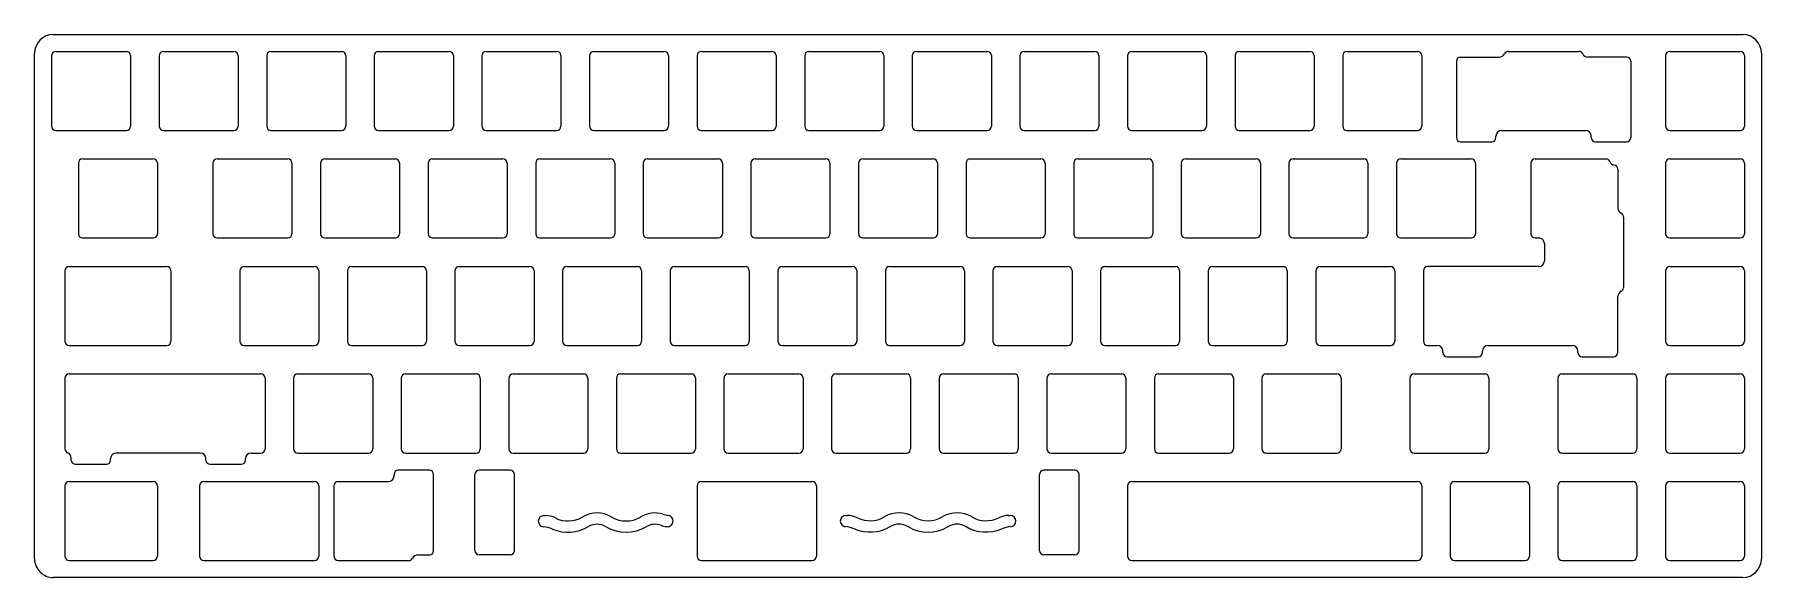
# Model space of a CAD drawing. Header units: millimetres. Extents: x 13 to 319, y 11 to 107.
import ezdxf

# ---------------------------------------------------------------- set-up
doc = ezdxf.new("R2010")
doc.units = ezdxf.units.MM

# ---------------------------------------------------------------- blocks, each defined once
blk = doc.blocks.new('discipline-plate-base')
for p, q in [((3.275, -2.525), (15.775, -2.525)), ((22.325, -2.525), (34.825, -2.525)), ((41.375, -2.525), (53.875, -2.525)), ((60.425, -2.525), (72.925, -2.525)), ((79.475, -2.525), (91.975, -2.525)), ((98.525, -2.525), (111.025, -2.525)), ((117.575, -2.525), (130.075, -2.525)), ((136.625, -2.525), (149.125, -2.525)), ((155.675, -2.525), (168.175, -2.525)), ((174.725, -2.525), (187.225, -2.525)), ((193.775, -2.525), (206.275, -2.525)), ((212.825, -2.525), (225.325, -2.525)), ((231.875, -2.525), (244.375, -2.525)), ((260.45, -2.525), (272.95, -2.525)), ((289.025, -2.525), (301.525, -2.525)), ((2.525, -3.275), (2.525, -15.775)), ((16.525, -3.275), (16.525, -15.775)), ((21.575, -3.275), (21.575, -15.775)), ((35.575, -3.275), (35.575, -15.775)), ((40.625, -3.275), (40.625, -15.775)), ((54.625, -3.275), (54.625, -15.775)), ((59.675, -3.275), (59.675, -15.775)), ((73.675, -3.275), (73.675, -15.775)), ((78.725, -3.275), (78.725, -15.775)), ((92.725, -3.275), (92.725, -15.775)), ((97.775, -3.275), (97.775, -15.775)), ((111.775, -3.275), (111.775, -15.775)), ((116.825, -3.275), (116.825, -15.775)), ((130.825, -3.275), (130.825, -15.775)), ((135.875, -3.275), (135.875, -15.775)), ((149.875, -3.275), (149.875, -15.775)), ((154.925, -3.275), (154.925, -15.775)), ((168.925, -3.275), (168.925, -15.775)), ((173.975, -3.275), (173.975, -15.775)), ((187.975, -3.275), (187.975, -15.775)), ((193.025, -3.275), (193.025, -15.775)), ((207.025, -3.275), (207.025, -15.775)), ((212.075, -3.275), (212.075, -15.775)), ((226.075, -3.275), (226.075, -15.775)), ((231.125, -3.275), (231.125, -15.775)), ((245.125, -3.275), (245.125, -15.775)), ((251.262, -4.275), (251.262, -17.775)), ((252.012, -3.525), (258.86886, -3.525)), ((281.388, -3.525), (274.53114, -3.525)), ((282.138, -4.275), (282.138, -17.775)), ((288.275, -3.275), (288.275, -15.775)), ((302.275, -3.275), (302.275, -15.775)), ((3.275, -16.525), (15.775, -16.525)), ((22.325, -16.525), (34.825, -16.525)), ((41.375, -16.525), (53.875, -16.525)), ((60.425, -16.525), (72.925, -16.525)), ((79.475, -16.525), (91.975, -16.525)), ((98.525, -16.525), (111.025, -16.525)), ((117.575, -16.525), (130.075, -16.525)), ((136.625, -16.525), (149.125, -16.525)), ((155.675, -16.525), (168.175, -16.525)), ((174.725, -16.525), (187.225, -16.525)), ((193.775, -16.525), (206.275, -16.525)), ((212.825, -16.525), (225.325, -16.525)), ((231.875, -16.525), (244.375, -16.525)), ((258.262, -17.775), (258.262, -17.525)), ((259.262, -16.525), (274.138, -16.525)), ((275.138, -17.775), (275.138, -17.525)), ((289.025, -16.525), (301.525, -16.525)), ((252.012, -18.525), (257.512, -18.525)), ((275.888, -18.525), (281.388, -18.525)), ((7.2875, -22.325), (7.2875, -34.825)), ((8.0375, -21.575), (20.5375, -21.575)), ((21.2875, -22.325), (21.2875, -34.825)), ((31.1, -22.325), (31.1, -34.825)), ((31.85, -21.575), (44.35, -21.575)), ((45.1, -22.325), (45.1, -34.825)), ((50.15, -22.325), (50.15, -34.825)), ((50.9, -21.575), (63.4, -21.575)), ((64.15, -22.325), (64.15, -34.825)), ((69.2, -22.325), (69.2, -34.825)), ((69.95, -21.575), (82.45, -21.575)), ((83.2, -22.325), (83.2, -34.825)), ((88.25, -22.325), (88.25, -34.825)), ((89, -21.575), (101.5, -21.575)), ((102.25, -22.325), (102.25, -34.825)), ((107.3, -22.325), (107.3, -34.825)), ((108.05, -21.575), (120.55, -21.575)), ((121.3, -22.325), (121.3, -34.825)), ((126.35, -22.325), (126.35, -34.825)), ((127.1, -21.575), (139.6, -21.575)), ((140.35, -22.325), (140.35, -34.825)), ((145.4, -22.325), (145.4, -34.825)), ((146.15, -21.575), (158.65, -21.575)), ((159.4, -22.325), (159.4, -34.825)), ((164.45, -22.325), (164.45, -34.825)), ((165.2, -21.575), (177.7, -21.575)), ((178.45, -22.325), (178.45, -34.825)), ((183.5, -22.325), (183.5, -34.825)), ((184.25, -21.575), (196.75, -21.575)), ((197.5, -22.325), (197.5, -34.825)), ((202.55, -22.325), (202.55, -34.825)), ((203.3, -21.575), (215.8, -21.575)), ((216.55, -22.325), (216.55, -34.825)), ((221.6, -22.325), (221.6, -34.825)), ((222.35, -21.575), (234.85, -21.575)), ((235.6, -22.325), (235.6, -34.825)), ((240.65, -22.325), (240.65, -34.825)), ((241.4, -21.575), (253.9, -21.575)), ((254.65, -22.325), (254.65, -34.825)), ((264.4625, -22.325), (264.4625, -34.825)), ((265.2125, -21.575), (277.7125, -21.575)), ((279.84375, -23.412), (279.84375, -30.26886)), ((288.275, -22.325), (288.275, -34.825)), ((289.025, -21.575), (301.525, -21.575)), ((302.275, -22.325), (302.275, -34.825)), ((280.84375, -31.85), (280.84375, -44.35)), ((8.0375, -35.575), (20.5375, -35.575)), ((31.85, -35.575), (44.35, -35.575)), ((50.9, -35.575), (63.4, -35.575)), ((69.95, -35.575), (82.45, -35.575)), ((89, -35.575), (101.5, -35.575)), ((108.05, -35.575), (120.55, -35.575)), ((127.1, -35.575), (139.6, -35.575)), ((146.15, -35.575), (158.65, -35.575)), ((165.2, -35.575), (177.7, -35.575)), ((184.25, -35.575), (196.75, -35.575)), ((203.3, -35.575), (215.8, -35.575)), ((222.35, -35.575), (234.85, -35.575)), ((241.4, -35.575), (253.9, -35.575)), ((265.2125, -35.575), (265.84375, -35.575)), ((266.84375, -36.575), (266.84375, -39.625)), ((289.025, -35.575), (301.525, -35.575)), ((4.90625, -41.375), (4.90625, -53.875)), ((5.65625, -40.625), (22.91875, -40.625)), ((23.66875, -41.375), (23.66875, -53.875)), ((35.8625, -41.375), (35.8625, -53.875)), ((36.6125, -40.625), (49.1125, -40.625)), ((49.8625, -41.375), (49.8625, -53.875)), ((54.9125, -41.375), (54.9125, -53.875)), ((55.6625, -40.625), (68.1625, -40.625)), ((68.9125, -41.375), (68.9125, -53.875)), ((73.9625, -41.375), (73.9625, -53.875)), ((74.7125, -40.625), (87.2125, -40.625)), ((87.9625, -41.375), (87.9625, -53.875)), ((93.0125, -41.375), (93.0125, -53.875)), ((93.7625, -40.625), (106.2625, -40.625)), ((107.0125, -41.375), (107.0125, -53.875)), ((112.0625, -41.375), (112.0625, -53.875)), ((112.8125, -40.625), (125.3125, -40.625)), ((126.0625, -41.375), (126.0625, -53.875)), ((131.1125, -41.375), (131.1125, -53.875)), ((131.8625, -40.625), (144.3625, -40.625)), ((145.1125, -41.375), (145.1125, -53.875)), ((150.1625, -41.375), (150.1625, -53.875)), ((150.9125, -40.625), (163.4125, -40.625)), ((164.1625, -41.375), (164.1625, -53.875)), ((169.2125, -41.375), (169.2125, -53.875)), ((169.9625, -40.625), (182.4625, -40.625)), ((183.2125, -41.375), (183.2125, -53.875)), ((188.2625, -41.375), (188.2625, -53.875)), ((189.0125, -40.625), (201.5125, -40.625)), ((202.2625, -41.375), (202.2625, -53.875)), ((207.3125, -41.375), (207.3125, -53.875)), ((208.0625, -40.625), (220.5625, -40.625)), ((221.3125, -41.375), (221.3125, -53.875)), ((226.3625, -41.375), (226.3625, -53.875)), ((227.1125, -40.625), (239.6125, -40.625)), ((240.3625, -41.375), (240.3625, -53.875)), ((245.4125, -41.375), (245.4125, -53.875)), ((265.84375, -40.625), (246.1625, -40.625)), ((288.275, -41.375), (288.275, -53.875)), ((289.025, -40.625), (301.525, -40.625)), ((302.275, -41.375), (302.275, -53.875)), ((279.84375, -55.875), (279.84375, -45.93114)), ((5.65625, -54.625), (22.91875, -54.625)), ((36.6125, -54.625), (49.1125, -54.625)), ((55.6625, -54.625), (68.1625, -54.625)), ((74.7125, -54.625), (87.2125, -54.625)), ((93.7625, -54.625), (106.2625, -54.625)), ((112.8125, -54.625), (125.3125, -54.625)), ((131.8625, -54.625), (144.3625, -54.625)), ((150.9125, -54.625), (163.4125, -54.625)), ((169.9625, -54.625), (182.4625, -54.625)), ((189.0125, -54.625), (201.5125, -54.625)), ((208.0625, -54.625), (220.5625, -54.625)), ((227.1125, -54.625), (239.6125, -54.625)), ((246.1625, -54.625), (247.88075, -54.625)), ((256.88075, -54.625), (271.75675, -54.625)), ((289.025, -54.625), (301.525, -54.625)), ((248.88075, -55.875), (248.88075, -55.625)), ((249.63075, -56.625), (255.13075, -56.625)), ((255.88075, -55.875), (255.88075, -55.625)), ((272.75675, -55.875), (272.75675, -55.625)), ((273.50675, -56.625), (279.09375, -56.625)), ((4.90625, -60.425), (4.90625, -72.925)), ((5.65625, -59.675), (39.5875, -59.675)), ((40.3375, -60.425), (40.3375, -72.925)), ((45.3875, -60.425), (45.3875, -72.925)), ((46.1375, -59.675), (58.6375, -59.675)), ((59.3875, -60.425), (59.3875, -72.925)), ((64.4375, -60.425), (64.4375, -72.925)), ((65.1875, -59.675), (77.6875, -59.675)), ((78.4375, -60.425), (78.4375, -72.925)), ((83.4875, -60.425), (83.4875, -72.925)), ((84.2375, -59.675), (96.7375, -59.675)), ((97.4875, -60.425), (97.4875, -72.925)), ((102.5375, -60.425), (102.5375, -72.925)), ((103.2875, -59.675), (115.7875, -59.675)), ((116.5375, -60.425), (116.5375, -72.925)), ((121.5875, -60.425), (121.5875, -72.925)), ((122.3375, -59.675), (134.8375, -59.675)), ((135.5875, -60.425), (135.5875, -72.925)), ((140.6375, -60.425), (140.6375, -72.925)), ((141.3875, -59.675), (153.8875, -59.675)), ((154.6375, -60.425), (154.6375, -72.925)), ((159.6875, -60.425), (159.6875, -72.925)), ((160.4375, -59.675), (172.9375, -59.675)), ((173.6875, -60.425), (173.6875, -72.925)), ((178.7375, -60.425), (178.7375, -72.925)), ((179.4875, -59.675), (191.9875, -59.675)), ((192.7375, -60.425), (192.7375, -72.925)), ((197.7875, -60.425), (197.7875, -72.925)), ((198.5375, -59.675), (211.0375, -59.675)), ((211.7875, -60.425), (211.7875, -72.925)), ((216.8375, -60.425), (216.8375, -72.925)), ((217.5875, -59.675), (230.0875, -59.675)), ((230.8375, -60.425), (230.8375, -72.925)), ((243.03125, -60.425), (243.03125, -72.925)), ((243.78125, -59.675), (256.28125, -59.675)), ((257.03125, -60.425), (257.03125, -72.925)), ((269.225, -60.425), (269.225, -72.925)), ((269.975, -59.675), (282.475, -59.675)), ((283.225, -60.425), (283.225, -72.925)), ((288.275, -60.425), (288.275, -72.925)), ((289.025, -59.675), (301.525, -59.675)), ((302.275, -60.425), (302.275, -72.925)), ((5.99325, -74.925), (5.99325, -74.54455)), ((6.74325, -75.675), (12.24325, -75.675)), ((12.99325, -74.925), (12.99325, -74.675)), ((28.86925, -73.675), (13.99325, -73.675)), ((29.86925, -74.925), (29.86925, -74.675)), ((30.61925, -75.675), (36.11925, -75.675)), ((36.86925, -74.925), (36.86925, -74.675)), ((37.86925, -73.675), (39.5875, -73.675)), ((46.1375, -73.675), (58.6375, -73.675)), ((65.1875, -73.675), (77.6875, -73.675)), ((84.2375, -73.675), (96.7375, -73.675)), ((103.2875, -73.675), (115.7875, -73.675)), ((122.3375, -73.675), (134.8375, -73.675)), ((141.3875, -73.675), (153.8875, -73.675)), ((160.4375, -73.675), (172.9375, -73.675)), ((179.4875, -73.675), (191.9875, -73.675)), ((198.5375, -73.675), (211.0375, -73.675)), ((217.5875, -73.675), (230.0875, -73.675)), ((243.78125, -73.675), (256.28125, -73.675)), ((269.975, -73.675), (282.475, -73.675)), ((289.025, -73.675), (301.525, -73.675)), ((4.90625, -79.475), (4.90625, -91.975)), ((5.65625, -78.725), (20.5375, -78.725)), ((21.2875, -79.475), (21.2875, -91.975)), ((28.71875, -79.475), (28.71875, -91.975)), ((29.46875, -78.725), (49.1125, -78.725)), ((49.8625, -79.475), (49.8625, -91.975)), ((52.53125, -79.475), (52.53125, -91.975)), ((53.28125, -78.725), (62.175, -78.725)), ((63.175, -77.725), (63.175, -77.475)), ((69.425, -76.725), (63.925, -76.725)), ((70.175, -90.975), (70.175, -77.475)), ((77.46875, -90.975), (77.46875, -77.475)), ((83.71875, -76.725), (78.21875, -76.725)), ((84.46875, -90.975), (84.46875, -77.475)), ((116.825, -79.475), (116.825, -91.975)), ((117.575, -78.725), (137.21875, -78.725)), ((137.96875, -79.475), (137.96875, -91.975)), ((177.46875, -90.975), (177.46875, -77.475)), ((177.475, -90.975), (177.475, -77.475)), ((183.71875, -76.725), (178.21875, -76.725)), ((183.725, -76.725), (178.225, -76.725)), ((184.46875, -90.975), (184.46875, -77.475)), ((184.475, -90.975), (184.475, -77.475)), ((193.025, -79.475), (193.025, -91.975)), ((193.775, -78.725), (244.375, -78.725)), ((245.125, -79.475), (245.125, -91.975)), ((250.175, -79.475), (250.175, -91.975)), ((250.925, -78.725), (263.425, -78.725)), ((264.175, -79.475), (264.175, -91.975)), ((269.225, -79.475), (269.225, -91.975)), ((269.975, -78.725), (282.475, -78.725)), ((283.225, -79.475), (283.225, -91.975)), ((288.275, -79.475), (288.275, -91.975)), ((289.025, -78.725), (301.525, -78.725)), ((302.275, -79.475), (302.275, -91.975)), ((67.36239, -91.725), (69.425, -91.725)), ((83.71875, -91.725), (78.21875, -91.725)), ((183.71875, -91.725), (178.21875, -91.725)), ((183.725, -91.725), (178.225, -91.725)), ((5.65625, -92.725), (20.5375, -92.725)), ((29.46875, -92.725), (49.1125, -92.725)), ((53.28125, -92.725), (65.78125, -92.725)), ((117.575, -92.725), (137.21875, -92.725)), ((193.775, -92.725), (244.375, -92.725)), ((250.925, -92.725), (263.425, -92.725)), ((269.975, -92.725), (282.475, -92.725)), ((289.025, -92.725), (301.525, -92.725))]:
    blk.add_line(p, q)
for centre, radius, start, end in [((3.275, -3.275), 0.75, 90, 180), ((15.775, -3.275), 0.75, 0, 90), ((22.325, -3.275), 0.75, 90, 180), ((34.825, -3.275), 0.75, 0, 90), ((41.375, -3.275), 0.75, 90, 180), ((53.875, -3.275), 0.75, 0, 90), ((60.425, -3.275), 0.75, 90, 180), ((72.925, -3.275), 0.75, 0, 90), ((79.475, -3.275), 0.75, 90, 180), ((91.975, -3.275), 0.75, 0, 90), ((98.525, -3.275), 0.75, 90, 180), ((111.025, -3.275), 0.75, 0, 90), ((117.575, -3.275), 0.75, 90, 180), ((130.075, -3.275), 0.75, 0, 90), ((136.625, -3.275), 0.75, 90, 180), ((149.125, -3.275), 0.75, 0, 90), ((155.675, -3.275), 0.75, 90, 180), ((168.175, -3.275), 0.75, 0, 90), ((174.725, -3.275), 0.75, 90, 180), ((187.225, -3.275), 0.75, 0, 90), ((193.775, -3.275), 0.75, 90, 180), ((206.275, -3.275), 0.75, 0, 90), ((212.825, -3.275), 0.75, 90, 180), ((225.325, -3.275), 0.75, 0, 90), ((231.875, -3.275), 0.75, 90, 180), ((244.375, -3.275), 0.75, 0, 90), ((258.86886, -2.525), 1, 270, 334.6230665), ((260.45, -3.275), 0.75, 90, 154.6230665), ((272.95, -3.275), 0.75, 25.3769335, 90), ((274.53114, -2.525), 1, 205.3769335, 270), ((289.025, -3.275), 0.75, 90, 180), ((301.525, -3.275), 0.75, 0, 90), ((252.012, -4.275), 0.75, 90, 180), ((281.388, -4.275), 0.75, 0, 90), ((3.275, -15.775), 0.75, 180, 270), ((15.775, -15.775), 0.75, 270, 360), ((22.325, -15.775), 0.75, 180, 270), ((34.825, -15.775), 0.75, 270, 360), ((41.375, -15.775), 0.75, 180, 270), ((53.875, -15.775), 0.75, 270, 360), ((60.425, -15.775), 0.75, 180, 270), ((72.925, -15.775), 0.75, 270, 360), ((79.475, -15.775), 0.75, 180, 270), ((91.975, -15.775), 0.75, 270, 360), ((98.525, -15.775), 0.75, 180, 270), ((111.025, -15.775), 0.75, 270, 360), ((117.575, -15.775), 0.75, 180, 270), ((130.075, -15.775), 0.75, 270, 360), ((136.625, -15.775), 0.75, 180, 270), ((149.125, -15.775), 0.75, 270, 360), ((155.675, -15.775), 0.75, 180, 270), ((168.175, -15.775), 0.75, 270, 360), ((174.725, -15.775), 0.75, 180, 270), ((187.225, -15.775), 0.75, 270, 360), ((193.775, -15.775), 0.75, 180, 270), ((206.275, -15.775), 0.75, 270, 360), ((212.825, -15.775), 0.75, 180, 270), ((225.325, -15.775), 0.75, 270, 360), ((231.875, -15.775), 0.75, 180, 270), ((244.375, -15.775), 0.75, 270, 360), ((252.012, -17.775), 0.75, 180, 270), ((257.512, -17.775), 0.75, 270, 360), ((259.262, -17.525), 1, 90, 180), ((274.138, -17.525), 1, 0, 90), ((275.888, -17.775), 0.75, 180, 270), ((281.388, -17.775), 0.75, 270, 360), ((289.025, -15.775), 0.75, 180, 270), ((301.525, -15.775), 0.75, 270, 360), ((8.0375, -22.325), 0.75, 90, 180), ((20.5375, -22.325), 0.75, 0, 90), ((31.85, -22.325), 0.75, 90, 180), ((44.35, -22.325), 0.75, 0, 90), ((50.9, -22.325), 0.75, 90, 180), ((63.4, -22.325), 0.75, 0, 90), ((69.95, -22.325), 0.75, 90, 180), ((82.45, -22.325), 0.75, 0, 90), ((89, -22.325), 0.75, 90, 180), ((101.5, -22.325), 0.75, 0, 90), ((108.05, -22.325), 0.75, 90, 180), ((120.55, -22.325), 0.75, 0, 90), ((127.1, -22.325), 0.75, 90, 180), ((139.6, -22.325), 0.75, 0, 90), ((146.15, -22.325), 0.75, 90, 180), ((158.65, -22.325), 0.75, 0, 90), ((165.2, -22.325), 0.75, 90, 180), ((177.7, -22.325), 0.75, 0, 90), ((184.25, -22.325), 0.75, 90, 180), ((196.75, -22.325), 0.75, 0, 90), ((203.3, -22.325), 0.75, 90, 180), ((215.8, -22.325), 0.75, 0, 90), ((222.35, -22.325), 0.75, 90, 180), ((234.85, -22.325), 0.75, 0, 90), ((241.4, -22.325), 0.75, 90, 180), ((253.9, -22.325), 0.75, 0, 90), ((265.2125, -22.325), 0.75, 90, 180), ((277.7125, -22.325), 0.75, 21.653195, 90), ((279.33901, -21.67927), 1, 201.653195, 261.9435552), ((279.09375, -23.412), 0.75, 0, 81.9435552), ((289.025, -22.325), 0.75, 90, 180), ((301.525, -22.325), 0.75, 0, 90), ((280.84375, -30.26886), 1, 180, 244.6230665), ((280.09375, -31.85), 0.75, 0, 64.6230665), ((8.0375, -34.825), 0.75, 180, 270), ((20.5375, -34.825), 0.75, 270, 360), ((31.85, -34.825), 0.75, 180, 270), ((44.35, -34.825), 0.75, 270, 360), ((50.9, -34.825), 0.75, 180, 270), ((63.4, -34.825), 0.75, 270, 360), ((69.95, -34.825), 0.75, 180, 270), ((82.45, -34.825), 0.75, 270, 360), ((89, -34.825), 0.75, 180, 270), ((101.5, -34.825), 0.75, 270, 360), ((108.05, -34.825), 0.75, 180, 270), ((120.55, -34.825), 0.75, 270, 360), ((127.1, -34.825), 0.75, 180, 270), ((139.6, -34.825), 0.75, 270, 360), ((146.15, -34.825), 0.75, 180, 270), ((158.65, -34.825), 0.75, 270, 360), ((165.2, -34.825), 0.75, 180, 270), ((177.7, -34.825), 0.75, 270, 360), ((184.25, -34.825), 0.75, 180, 270), ((196.75, -34.825), 0.75, 270, 360), ((203.3, -34.825), 0.75, 180, 270), ((215.8, -34.825), 0.75, 270, 360), ((222.35, -34.825), 0.75, 180, 270), ((234.85, -34.825), 0.75, 270, 360), ((241.4, -34.825), 0.75, 180, 270), ((253.9, -34.825), 0.75, 270, 360), ((265.2125, -34.825), 0.75, 180, 270), ((265.84375, -36.575), 1, 0, 90), ((289.025, -34.825), 0.75, 180, 270), ((301.525, -34.825), 0.75, 270, 360), ((265.84375, -39.625), 1, 270, 0), ((5.65625, -41.375), 0.75, 90, 180), ((22.91875, -41.375), 0.75, 0, 90), ((36.6125, -41.375), 0.75, 90, 180), ((49.1125, -41.375), 0.75, 0, 90), ((55.6625, -41.375), 0.75, 90, 180), ((68.1625, -41.375), 0.75, 0, 90), ((74.7125, -41.375), 0.75, 90, 180), ((87.2125, -41.375), 0.75, 0, 90), ((93.7625, -41.375), 0.75, 90, 180), ((106.2625, -41.375), 0.75, 0, 90), ((112.8125, -41.375), 0.75, 90, 180), ((125.3125, -41.375), 0.75, 0, 90), ((131.8625, -41.375), 0.75, 90, 180), ((144.3625, -41.375), 0.75, 0, 90), ((150.9125, -41.375), 0.75, 90, 180), ((163.4125, -41.375), 0.75, 0, 90), ((169.9625, -41.375), 0.75, 90, 180), ((182.4625, -41.375), 0.75, 0, 90), ((189.0125, -41.375), 0.75, 90, 180), ((201.5125, -41.375), 0.75, 0, 90), ((208.0625, -41.375), 0.75, 90, 180), ((220.5625, -41.375), 0.75, 0, 90), ((227.1125, -41.375), 0.75, 90, 180), ((239.6125, -41.375), 0.75, 0, 90), ((246.1625, -41.375), 0.75, 90, 180), ((289.025, -41.375), 0.75, 90, 180), ((301.525, -41.375), 0.75, 0, 90), ((280.84375, -45.93114), 1, 115.3769335, 180), ((280.09375, -44.35), 0.75, 295.3769335, 0), ((5.65625, -53.875), 0.75, 180, 270), ((22.91875, -53.875), 0.75, 270, 360), ((36.6125, -53.875), 0.75, 180, 270), ((49.1125, -53.875), 0.75, 270, 360), ((55.6625, -53.875), 0.75, 180, 270), ((68.1625, -53.875), 0.75, 270, 360), ((74.7125, -53.875), 0.75, 180, 270), ((87.2125, -53.875), 0.75, 270, 360), ((93.7625, -53.875), 0.75, 180, 270), ((106.2625, -53.875), 0.75, 270, 360), ((112.8125, -53.875), 0.75, 180, 270), ((125.3125, -53.875), 0.75, 270, 360), ((131.8625, -53.875), 0.75, 180, 270), ((144.3625, -53.875), 0.75, 270, 360), ((150.9125, -53.875), 0.75, 180, 270), ((163.4125, -53.875), 0.75, 270, 360), ((169.9625, -53.875), 0.75, 180, 270), ((182.4625, -53.875), 0.75, 270, 360), ((189.0125, -53.875), 0.75, 180, 270), ((201.5125, -53.875), 0.75, 270, 360), ((208.0625, -53.875), 0.75, 180, 270), ((220.5625, -53.875), 0.75, 270, 360), ((227.1125, -53.875), 0.75, 180, 270), ((239.6125, -53.875), 0.75, 270, 360), ((246.1625, -53.875), 0.75, 180, 270), ((247.88075, -55.625), 1, 0, 90), ((256.88075, -55.625), 1, 90, 180), ((271.75675, -55.625), 1, 0, 90), ((289.025, -53.875), 0.75, 180, 270), ((301.525, -53.875), 0.75, 270, 360), ((249.63075, -55.875), 0.75, 180, 270), ((255.13075, -55.875), 0.75, 270, 360), ((273.50675, -55.875), 0.75, 180, 270), ((279.09375, -55.875), 0.75, 270, 0), ((5.65625, -60.425), 0.75, 90, 180), ((39.5875, -60.425), 0.75, 0, 90), ((46.1375, -60.425), 0.75, 90, 180), ((58.6375, -60.425), 0.75, 0, 90), ((65.1875, -60.425), 0.75, 90, 180), ((77.6875, -60.425), 0.75, 0, 90), ((84.2375, -60.425), 0.75, 90, 180), ((96.7375, -60.425), 0.75, 0, 90), ((103.2875, -60.425), 0.75, 90, 180), ((115.7875, -60.425), 0.75, 0, 90), ((122.3375, -60.425), 0.75, 90, 180), ((134.8375, -60.425), 0.75, 0, 90), ((141.3875, -60.425), 0.75, 90, 180), ((153.8875, -60.425), 0.75, 0, 90), ((160.4375, -60.425), 0.75, 90, 180), ((172.9375, -60.425), 0.75, 0, 90), ((179.4875, -60.425), 0.75, 90, 180), ((191.9875, -60.425), 0.75, 0, 90), ((198.5375, -60.425), 0.75, 90, 180), ((211.0375, -60.425), 0.75, 0, 90), ((217.5875, -60.425), 0.75, 90, 180), ((230.0875, -60.425), 0.75, 0, 90), ((243.78125, -60.425), 0.75, 90, 180), ((256.28125, -60.425), 0.75, 0, 90), ((269.975, -60.425), 0.75, 90, 180), ((282.475, -60.425), 0.75, 0, 90), ((289.025, -60.425), 0.75, 90, 180), ((301.525, -60.425), 0.75, 0, 90), ((5.65625, -72.925), 0.75, 180, 247.7370906), ((39.5875, -72.925), 0.75, 270, 360), ((46.1375, -72.925), 0.75, 180, 270), ((58.6375, -72.925), 0.75, 270, 360), ((65.1875, -72.925), 0.75, 180, 270), ((77.6875, -72.925), 0.75, 270, 360), ((84.2375, -72.925), 0.75, 180, 270), ((96.7375, -72.925), 0.75, 270, 360), ((103.2875, -72.925), 0.75, 180, 270), ((115.7875, -72.925), 0.75, 270, 360), ((122.3375, -72.925), 0.75, 180, 270), ((134.8375, -72.925), 0.75, 270, 360), ((141.3875, -72.925), 0.75, 180, 270), ((153.8875, -72.925), 0.75, 270, 360), ((160.4375, -72.925), 0.75, 180, 270), ((172.9375, -72.925), 0.75, 270, 360), ((179.4875, -72.925), 0.75, 180, 270), ((191.9875, -72.925), 0.75, 270, 360), ((198.5375, -72.925), 0.75, 180, 270), ((211.0375, -72.925), 0.75, 270, 360), ((217.5875, -72.925), 0.75, 180, 270), ((230.0875, -72.925), 0.75, 270, 360), ((243.78125, -72.925), 0.75, 180, 270), ((256.28125, -72.925), 0.75, 270, 360), ((269.975, -72.925), 0.75, 180, 270), ((282.475, -72.925), 0.75, 270, 360), ((289.025, -72.925), 0.75, 180, 270), ((301.525, -72.925), 0.75, 270, 360), ((4.99325, -74.54455), 1, 0, 67.7370906), ((6.74325, -74.925), 0.75, 180, 270), ((12.24325, -74.925), 0.75, 270, 360), ((13.99325, -74.675), 1, 90, 180), ((28.86925, -74.675), 1, 0, 90), ((30.61925, -74.925), 0.75, 180, 270), ((36.11925, -74.925), 0.75, 270, 360), ((37.86925, -74.675), 1, 90, 180), ((5.65625, -79.475), 0.75, 90, 180), ((20.5375, -79.475), 0.75, 0, 90), ((29.46875, -79.475), 0.75, 90, 180), ((49.1125, -79.475), 0.75, 0, 90), ((53.28125, -79.475), 0.75, 90, 180), ((62.175, -77.725), 1, 270, 0), ((63.925, -77.475), 0.75, 90, 180), ((69.425, -77.475), 0.75, 0, 90), ((78.21875, -77.475), 0.75, 90, 180), ((83.71875, -77.475), 0.75, 0, 90), ((117.575, -79.475), 0.75, 90, 180), ((137.21875, -79.475), 0.75, 0, 90), ((178.21875, -77.475), 0.75, 90, 180), ((178.225, -77.475), 0.75, 90, 180), ((183.71875, -77.475), 0.75, 0, 90), ((183.725, -77.475), 0.75, 0, 90), ((193.775, -79.475), 0.75, 90, 180), ((244.375, -79.475), 0.75, 0, 90), ((250.925, -79.475), 0.75, 90, 180), ((263.425, -79.475), 0.75, 0, 90), ((269.975, -79.475), 0.75, 90, 180), ((282.475, -79.475), 0.75, 0, 90), ((289.025, -79.475), 0.75, 90, 180), ((301.525, -79.475), 0.75, 0, 90), ((67.36239, -92.725), 1, 90, 154.6230665), ((69.425, -90.975), 0.75, -90, 0), ((78.21875, -90.975), 0.75, -180, -90), ((83.71875, -90.975), 0.75, -90, 0), ((178.21875, -90.975), 0.75, -180, -90), ((178.225, -90.975), 0.75, -180, -90), ((183.71875, -90.975), 0.75, -90, 0), ((183.725, -90.975), 0.75, -90, 0), ((5.65625, -91.975), 0.75, 180, 270), ((20.5375, -91.975), 0.75, 270, 360), ((29.46875, -91.975), 0.75, 180, 270), ((49.1125, -91.975), 0.75, 270, 360), ((53.28125, -91.975), 0.75, 180, 270), ((65.78125, -91.975), 0.75, 270, 334.6230665), ((117.575, -91.975), 0.75, 180, 270), ((137.21875, -91.975), 0.75, 270, 360), ((193.775, -91.975), 0.75, 180, 270), ((244.375, -91.975), 0.75, 270, 360), ((250.925, -91.975), 0.75, 180, 270), ((263.425, -91.975), 0.75, 270, 360), ((269.975, -91.975), 0.75, 180, 270), ((282.475, -91.975), 0.75, 270, 360), ((289.025, -91.975), 0.75, 180, 270), ((301.525, -91.975), 0.75, 270, 360)]:
    blk.add_arc(centre, radius, start, end)

msp = doc.modelspace()

# ---------------------------------------------------------------- linework, layer by layer
at = {"color": 0}
for p, q in [((16.46, 106.95), (315.59, 106.95)), ((13.15, 14.05), (13.15, 103.64)), ((318.9, 103.64), (318.9, 14.06)), ((103.34, 21.72), (103.58, 21.72)), ((110.13, 21.44), (110.23, 21.5)), ((115.27, 21.5), (115.36, 21.44)), ((120.41, 21.44), (120.5, 21.5)), ((156.81, 21.75), (157.04, 21.75)), ((163.6, 21.48), (163.69, 21.53)), ((168.73, 21.53), (168.83, 21.48)), ((173.87, 21.48), (173.96, 21.53)), ((179.01, 21.53), (179.1, 21.48)), ((185.66, 21.75), (185.89, 21.75)), ((111.24, 19.77), (111.14, 19.72)), ((114.36, 19.72), (114.26, 19.77)), ((121.51, 19.77), (121.42, 19.72)), ((164.7, 19.81), (164.61, 19.75)), ((167.82, 19.75), (167.73, 19.81)), ((174.97, 19.81), (174.88, 19.75)), ((178.09, 19.75), (178, 19.81)), ((315.59, 10.75), (16.46, 10.75))]:
    msp.add_line(p, q, dxfattribs=at)
for centre, radius, start, end in [((16.46, 103.64), 3.31, 90, 180), ((315.59, 103.64), 3.31, 0, 90), ((103.34, 20.72), 1, 90, 180), ((103.58, 17.72), 4, 63.3593, 90), ((107.61, 25.76), 5, 243.3593, 300.2878), ((112.75, 17.18), 5, 59.7122, 120.2878), ((117.89, 25.76), 5, 239.7122, 300.2878), ((123.02, 17.18), 5, 74.1352, 120.2878), ((129.86, 41.23), 20, 254.1352, 257.1935), ((125.2, 20.75), 1, 359.9999, 77.1935), ((156.81, 20.75), 1, 90, 180), ((157.04, 17.75), 4, 63.3593, 90), ((161.08, 25.8), 5, 243.3593, 300.2878), ((166.21, 17.21), 5, 59.7122, 120.2878), ((171.35, 25.8), 5, 239.7122, 300.2878), ((176.49, 17.21), 5, 59.7122, 120.2878), ((181.62, 25.8), 5, 239.7122, 296.6407), ((185.66, 17.75), 4, 90, 116.6407), ((185.89, 20.75), 1, 0, 90), ((103.34, 20.72), 1, 180, 265.5804), ((102.88, 14.73), 5, 66.7644, 85.5804), ((107.61, 25.76), 7, 246.7644, 300.2878), ((112.75, 17.18), 3, 59.7122, 120.2878), ((117.89, 25.76), 7, 239.7122, 300.2878), ((123.02, 17.18), 3, 70.4583, 120.2878), ((125.7, 24.72), 5, 250.4583, 262.8685), ((125.2, 20.75), 1, 262.8685, 359.9999), ((156.81, 20.75), 1, 180, 265.5804), ((156.34, 14.77), 5, 66.7643, 85.5804), ((161.08, 25.8), 7, 246.7644, 300.2878), ((166.21, 17.21), 3, 59.7122, 120.2878), ((171.35, 25.8), 7, 239.7122, 300.2878), ((176.49, 17.21), 3, 59.7122, 120.2878), ((181.62, 25.8), 7, 239.7122, 293.2381), ((186.36, 14.77), 5, 94.4449, 113.2381), ((185.89, 20.75), 1, 274.4449, 0), ((16.46, 14.06), 3.31, 180.052, 270.052), ((315.59, 14.06), 3.31, 270, 0)]:
    msp.add_arc(centre, radius, start, end, dxfattribs=at)

# ---------------------------------------------------------------- block references
msp.add_blockref('discipline-plate-base', (13.63, 106.48))

doc.saveas('drawing.dxf')
